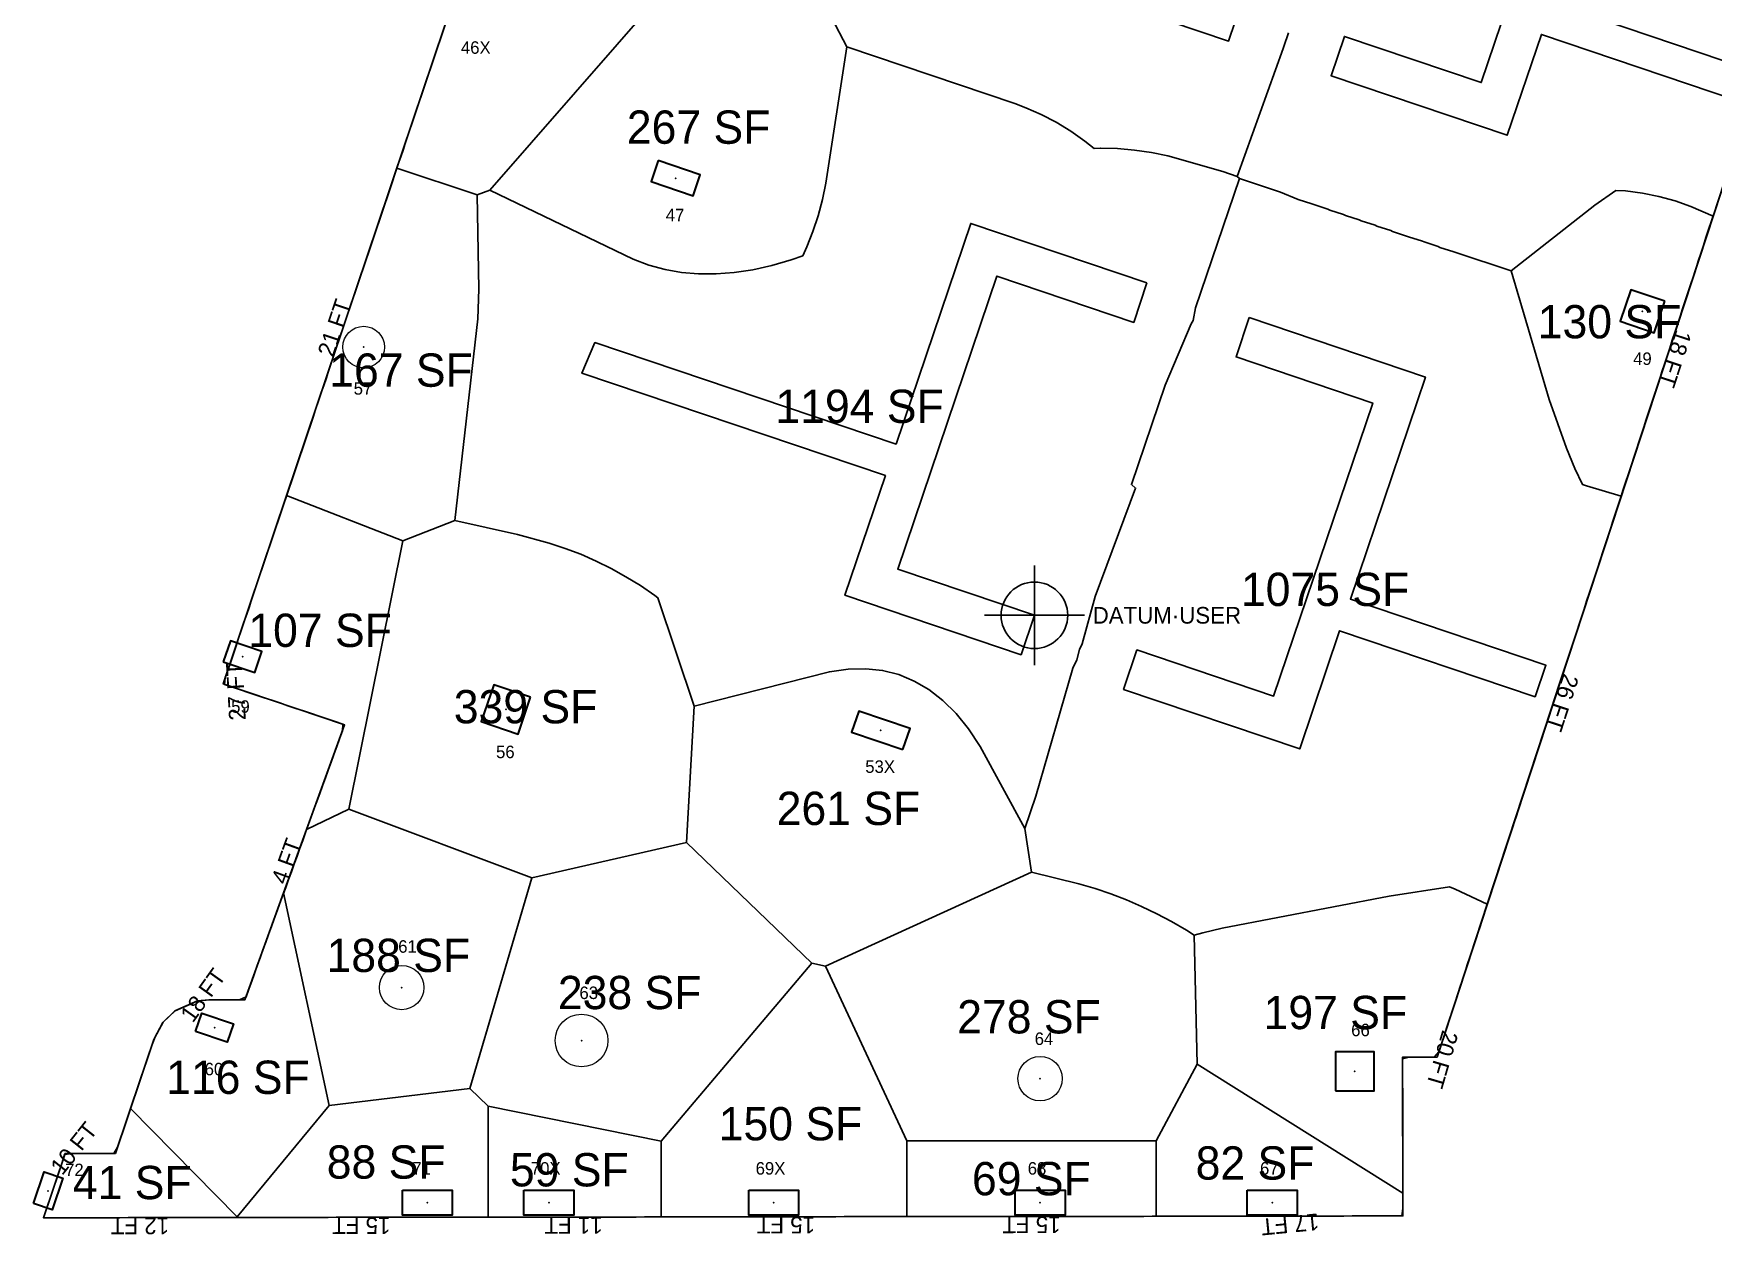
# Model space of a CAD drawing. Header units: metres. Extents: x 29 to 12657, y -13 to 49076.
# Drawn here: x 10451 to 11661, y 2986 to 3853 of the extents above; entities that cross this region are included whole.
import ezdxf
from ezdxf.enums import TextEntityAlignment as Align

# ---------------------------------------------------------------- set-up
doc = ezdxf.new("R2010")
doc.units = ezdxf.units.M
doc.layers.add('COL-IDEN', color=171, linetype='Continuous', lineweight=30)
doc.layers.add('COLS', color=52, linetype='Continuous', lineweight=20)
for name, color, linetype in [('FLOOR_0_AREA_LABELS', 3, 'Continuous'), ('FLOOR_0_BOUNDARY', 5, 'Continuous'), ('FLOOR_0_COLUMNS', 7, 'Continuous'), ('FLOOR_0_DATUM', 4, 'Continuous'), ('FLOOR_0_FASCADE_COLUMNS', 30, 'Continuous'), ('FLOOR_0_FASCADE_WALLS', 4, 'Continuous'), ('FLOOR_0_LARGE_TRIBUTARY', 6, 'Continuous'), ('FLOOR_0_TRIBUTARY_COL_1', 2, 'Continuous'), ('FLOOR_0_TRIBUTARY_COL_11', 2, 'Continuous'), ('FLOOR_0_TRIBUTARY_COL_14', 2, 'Continuous'), ('FLOOR_0_TRIBUTARY_COL_15', 2, 'Continuous'), ('FLOOR_0_TRIBUTARY_COL_16', 2, 'Continuous'), ('FLOOR_0_TRIBUTARY_COL_17', 2, 'Continuous'), ('FLOOR_0_TRIBUTARY_COL_18', 2, 'Continuous'), ('FLOOR_0_TRIBUTARY_COL_22', 2, 'Continuous'), ('FLOOR_0_TRIBUTARY_COL_24', 2, 'Continuous'), ('FLOOR_0_TRIBUTARY_COL_3', 2, 'Continuous'), ('FLOOR_0_TRIBUTARY_COL_4', 2, 'Continuous'), ('FLOOR_0_TRIBUTARY_COL_46', 2, 'Continuous'), ('FLOOR_0_TRIBUTARY_COL_47', 2, 'Continuous'), ('FLOOR_0_TRIBUTARY_COL_48', 2, 'Continuous'), ('FLOOR_0_TRIBUTARY_COL_49', 2, 'Continuous'), ('FLOOR_0_TRIBUTARY_COL_5', 2, 'Continuous'), ('FLOOR_0_TRIBUTARY_COL_52', 2, 'Continuous'), ('FLOOR_0_TRIBUTARY_COL_6', 2, 'Continuous'), ('FLOOR_0_WALL_TRIBUTARY_61', 1, 'Continuous'), ('FLOOR_0_WALL_TRIBUTARY_62', 1, 'Continuous'), ('FLOOR_0_WALL_TRIBUTARY_63', 1, 'Continuous'), ('FLOOR_0_WALL_TRIBUTARY_64', 1, 'Continuous'), ('SLAB-RESIDENTIAL', 6, 'Continuous'), ('WALL', 4, 'Continuous')]:
    doc.layers.add(name, color=color, linetype=linetype)

msp = doc.modelspace()

# ---------------------------------------------------------------- linework, layer by layer
at = {"layer": 'COLS', "lineweight": 30}
for points in [[(10900.8, 3761), (10895.7, 3745.8), (10926, 3735.6), (10931.2, 3750.7)], [(11626.4, 3659.5), (11601.8, 3667.8), (11594.1, 3645.1), (11618.7, 3636.7)], [(10587.4, 3399.5), (10610.2, 3391.8), (10615.3, 3407), (10592.6, 3414.7)], [(10808.9, 3374), (10782.4, 3383), (10773.4, 3356.5), (10800, 3347.5)], [(11077.2, 3336.3), (11082.4, 3351.5), (11045.4, 3364), (11040.3, 3348.8)], [(10567.5, 3133), (10572, 3146.3), (10594.8, 3138.6), (10590.3, 3125.4)], [(11388.9, 3090.3), (11416.9, 3090.3), (11416.9, 3118.3), (11388.9, 3118.3)], [(10450.7, 3008.9), (10458.4, 3031.7), (10471.7, 3027.2), (10464, 3004.4)], [(10716.5, 3018.5), (10752.5, 3018.5), (10752.5, 3000.5), (10716.5, 3000.5)], [(10804.1, 3018.5), (10840.1, 3018.5), (10840.1, 3000.5), (10804.1, 3000.5)], [(10966.1, 3018.5), (11002.1, 3018.5), (11002.1, 3000.5), (10966.1, 3000.5)], [(11158.1, 3018.5), (11194.1, 3018.5), (11194.1, 3000.5), (11158.1, 3000.5)], [(11325.4, 3018.5), (11361.4, 3018.5), (11361.4, 3000.5), (11325.4, 3000.5)]]:
    msp.add_lwpolyline(points, close=True, dxfattribs=at)
at = {"layer": 'COLS'}
for centre, radius in [((10688.6, 3626.5), 15), ((10716, 3164.7), 16), ((10845.6, 3126.5), 19), ((11176.1, 3099), 16)]:
    msp.add_circle(centre, radius, dxfattribs=at)
at = {"layer": 'FLOOR_0_BOUNDARY'}
msp.add_lwpolyline([(10457.8, 2998.7), (10473.4, 3045.1), (10509.7, 3045.1), (10537.3, 3127.3), (10543.8, 3139.4), (10552.6, 3148), (10568.8, 3155), (10577.1, 3155.9), (10603, 3155.9), (10674.9, 3354.1), (10587.4, 3383.6), (11033.8, 4710.2), (11660.4, 4710.2), (11660.5, 4630.4), (11859, 4630.4), (11990.8, 4707.4), (12018.8, 4709.5), (12634.2, 4710.3), (12635.1, 3914.2), (11724.5, 3914.2), (11462.2, 3114.5), (11437.4, 3114.5), (11437.6, 3000), (10457.8, 2998.7)], close=True, dxfattribs=at)
at = {"layer": 'FLOOR_0_COLUMNS'}
for p in [(10913.4, 3748.3), (11610.2, 3652.3), (10688.6, 3626.5), (10601.4, 3403.3), (10791.2, 3365.2), (11061.3, 3350.1), (10716, 3164.7), (10581.2, 3135.8), (10845.6, 3126.5), (11402.9, 3104.3), (11176.1, 3099), (10461.2, 3018.1), (10734.5, 3009.5), (10822.1, 3009.5), (10984.1, 3009.5), (11176.1, 3009.5), (11343.4, 3009.5)]:
    msp.add_point(p, dxfattribs=at)
at = {"layer": 'FLOOR_0_DATUM'}
for p, q in [((11172, 3397.1), (11172, 3469.1)), ((11136, 3433.1), (11208, 3433.1))]:
    msp.add_line(p, q, dxfattribs=at)
msp.add_circle((11172, 3433.1), 24, dxfattribs=at)
at = {"layer": 'FLOOR_0_FASCADE_COLUMNS'}
for points in [[(10713.3, 3757.9), (10715.3, 3763.6), (10717.2, 3769.3), (10719.1, 3775), (10721, 3780.6), (10722.9, 3786.3), (10724.8, 3792), (10726.7, 3797.7), (10728.6, 3803.4), (10730.6, 3809.1), (10732.5, 3814.8), (10734.4, 3820.5), (10736.3, 3826.1), (10738.2, 3831.8), (10740.1, 3837.5), (10742, 3843.2), (10744, 3848.9), (10745.9, 3854.6)], [(10633, 3519.1), (10634.9, 3524.8), (10636.8, 3530.4), (10638.7, 3536.1), (10640.6, 3541.8), (10642.5, 3547.5), (10644.4, 3553.2), (10646.4, 3558.9), (10648.3, 3564.6), (10650.2, 3570.2), (10652.1, 3575.9), (10654, 3581.6), (10655.9, 3587.3), (10657.8, 3593), (10659.8, 3598.7), (10661.7, 3604.4), (10663.6, 3610.1), (10665.5, 3615.7), (10667.4, 3621.4), (10669.3, 3627.1), (10671.2, 3632.8), (10673.1, 3638.5), (10675.1, 3644.2), (10677, 3649.9), (10678.9, 3655.5), (10680.8, 3661.2), (10682.7, 3666.9), (10684.6, 3672.6), (10686.5, 3678.3), (10688.5, 3684), (10690.4, 3689.7), (10692.3, 3695.3), (10694.2, 3701), (10696.1, 3706.7), (10698, 3712.4), (10699.9, 3718.1), (10701.9, 3723.8), (10703.8, 3729.5), (10705.7, 3735.2), (10707.6, 3740.8), (10709.5, 3746.5), (10711.4, 3752.2), (10713.3, 3757.9)], [(11661.6, 3722.6), (11659.8, 3716.9), (11657.9, 3711.2), (11656, 3705.5), (11654.2, 3699.8), (11652.3, 3694.1), (11650.4, 3688.4), (11648.6, 3682.7), (11646.7, 3677), (11644.8, 3671.3), (11642.9, 3665.6), (11641.1, 3659.9), (11639.2, 3654.2), (11637.3, 3648.5), (11635.5, 3642.8), (11633.6, 3637.1), (11631.7, 3631.4), (11629.9, 3625.7), (11628, 3620), (11626.1, 3614.3), (11624.3, 3608.6), (11622.4, 3602.9), (11620.5, 3597.2), (11618.6, 3591.5), (11616.8, 3585.8), (11614.9, 3580.1), (11613, 3574.4), (11611.2, 3568.7), (11609.3, 3563), (11607.4, 3557.3), (11605.6, 3551.6), (11603.7, 3545.9), (11601.8, 3540.2), (11599.9, 3534.5), (11598.1, 3528.8), (11596.2, 3523.1), (11594.3, 3517.4)], [(10646.7, 3276.4), (10648.7, 3282), (10650.8, 3287.7), (10652.8, 3293.3), (10654.9, 3298.9), (10656.9, 3304.6), (10659, 3310.2), (10661, 3315.9), (10663.1, 3321.5), (10665.1, 3327.1), (10667.1, 3332.8), (10669.2, 3338.4), (10671.2, 3344.1), (10673.3, 3349.7), (10673.7, 3354.6), (10668, 3356.5), (10662.3, 3358.4), (10656.6, 3360.3), (10650.9, 3362.2), (10645.2, 3364.1), (10639.6, 3366), (10633.9, 3367.9), (10628.2, 3369.9), (10622.5, 3371.8), (10616.8, 3373.7), (10611.1, 3375.6), (10605.4, 3377.5), (10599.8, 3379.4), (10594.1, 3381.3), (10588.4, 3383.3), (10588.9, 3388.3), (10590.9, 3394), (10592.8, 3399.6), (10594.7, 3405.3), (10596.6, 3411), (10598.5, 3416.7), (10600.4, 3422.4), (10602.3, 3428.1), (10604.3, 3433.8), (10606.2, 3439.5), (10608.1, 3445.1), (10610, 3450.8), (10611.9, 3456.5), (10613.8, 3462.2), (10615.7, 3467.9), (10617.6, 3473.6), (10619.6, 3479.3), (10621.5, 3484.9), (10623.4, 3490.6), (10625.3, 3496.3), (10627.2, 3502), (10629.1, 3507.7), (10631, 3513.4), (10633, 3519.1)], [(10630.3, 3231.2), (10632.4, 3236.9), (10634.4, 3242.5), (10636.5, 3248.2), (10638.5, 3253.8), (10640.6, 3259.4), (10642.6, 3265.1), (10644.7, 3270.7), (10646.7, 3276.4)], [(10520.8, 3078.1), (10522.7, 3083.8), (10524.6, 3089.5), (10526.5, 3095.2), (10528.4, 3100.8), (10530.4, 3106.5), (10532.3, 3112.2), (10534.2, 3117.9), (10536.1, 3123.6), (10538.3, 3129.1), (10541.1, 3134.4), (10544.1, 3139.7), (10548.4, 3143.8), (10552.7, 3148), (10558.2, 3150.4), (10563.7, 3152.8), (10569.2, 3155.1), (10575.2, 3155.7), (10581.2, 3155.9), (10587.2, 3155.9), (10593.2, 3155.9), (10599.2, 3155.9), (10603.8, 3157.9), (10605.8, 3163.5), (10607.9, 3169.2), (10609.9, 3174.8), (10611.9, 3180.5), (10614, 3186.1), (10616, 3191.8), (10618.1, 3197.4), (10620.1, 3203), (10622.2, 3208.7), (10624.2, 3214.3), (10626.3, 3220), (10628.3, 3225.6), (10630.3, 3231.2)], [(11499, 3226.6), (11497.1, 3220.9), (11495.3, 3215.2), (11493.4, 3209.5), (11491.5, 3203.8), (11489.6, 3198.1), (11487.8, 3192.4), (11485.9, 3186.7), (11484, 3181), (11482.2, 3175.3), (11480.3, 3169.6), (11478.4, 3163.9), (11476.6, 3158.2), (11474.7, 3152.5), (11472.8, 3146.8), (11470.9, 3141.1), (11469.1, 3135.4), (11467.2, 3129.7), (11465.3, 3124), (11463.5, 3118.3), (11460.2, 3114.5), (11454.2, 3114.5), (11448.2, 3114.5), (11442.2, 3114.5), (11437.4, 3113.3), (11437.4, 3107.3), (11437.4, 3101.3), (11437.4, 3095.3), (11437.5, 3089.3), (11437.5, 3083.3), (11437.5, 3077.3), (11437.5, 3071.3), (11437.5, 3065.3), (11437.5, 3059.3), (11437.5, 3053.3), (11437.5, 3047.3), (11437.6, 3041.3), (11437.6, 3035.3), (11437.6, 3029.3), (11437.6, 3023.3), (11437.6, 3017.3)], [(10457.8, 2998.7), (10459.7, 3004.4), (10461.6, 3010), (10463.6, 3015.7), (10465.5, 3021.4), (10467.4, 3027.1), (10469.3, 3032.8), (10471.2, 3038.5), (10473.1, 3044.2), (10478.5, 3045.1), (10484.5, 3045.1), (10490.5, 3045.1), (10496.5, 3045.1), (10502.5, 3045.1), (10508.5, 3045.1), (10511.2, 3049.7), (10513.1, 3055.3), (10515, 3061), (10517, 3066.7), (10518.9, 3072.4), (10520.8, 3078.1)], [(11437.6, 3017.3), (11437.6, 3011.3), (11437.6, 3005.3), (11436.9, 3000), (11430.9, 3000), (11424.9, 3000), (11418.9, 3000), (11412.9, 3000), (11406.9, 3000), (11400.9, 3000), (11394.9, 2999.9), (11388.9, 2999.9), (11382.9, 2999.9), (11376.9, 2999.9), (11370.9, 2999.9), (11364.9, 2999.9), (11358.9, 2999.9), (11352.9, 2999.9), (11346.9, 2999.9), (11340.9, 2999.9), (11334.9, 2999.9), (11328.9, 2999.9), (11322.9, 2999.8), (11316.9, 2999.8), (11310.9, 2999.8), (11304.9, 2999.8), (11298.9, 2999.8), (11292.9, 2999.8), (11286.9, 2999.8), (11280.9, 2999.8), (11274.9, 2999.8), (11268.9, 2999.8), (11262.9, 2999.8), (11256.9, 2999.8)], [(10596.9, 2998.9), (10590.9, 2998.8), (10584.9, 2998.8), (10578.9, 2998.8), (10572.9, 2998.8), (10566.9, 2998.8), (10560.9, 2998.8), (10554.9, 2998.8), (10548.9, 2998.8), (10542.9, 2998.8), (10536.9, 2998.8), (10530.9, 2998.8), (10524.9, 2998.8), (10518.9, 2998.8), (10512.9, 2998.7), (10506.9, 2998.7), (10500.9, 2998.7), (10494.9, 2998.7), (10488.9, 2998.7), (10482.9, 2998.7), (10476.9, 2998.7), (10470.9, 2998.7), (10464.9, 2998.7), (10458.9, 2998.7), (10457.8, 2998.7)], [(10776.9, 2999.1), (10770.9, 2999.1), (10764.9, 2999.1), (10758.9, 2999.1), (10752.9, 2999.1), (10746.9, 2999.1), (10740.9, 2999.1), (10734.9, 2999), (10728.9, 2999), (10722.9, 2999), (10716.9, 2999), (10710.9, 2999), (10704.9, 2999), (10698.9, 2999), (10692.9, 2999), (10686.9, 2999), (10680.9, 2999), (10674.9, 2999), (10668.9, 2999), (10662.9, 2998.9), (10656.9, 2998.9), (10650.9, 2998.9), (10644.9, 2998.9), (10638.9, 2998.9), (10632.9, 2998.9), (10626.9, 2998.9), (10620.9, 2998.9), (10614.9, 2998.9), (10608.9, 2998.9), (10602.9, 2998.9), (10596.9, 2998.9)], [(10902.9, 2999.3), (10896.9, 2999.3), (10890.9, 2999.3), (10884.9, 2999.2), (10878.9, 2999.2), (10872.9, 2999.2), (10866.9, 2999.2), (10860.9, 2999.2), (10854.9, 2999.2), (10848.9, 2999.2), (10842.9, 2999.2), (10836.9, 2999.2), (10830.9, 2999.2), (10824.9, 2999.2), (10818.9, 2999.2), (10812.9, 2999.2), (10806.9, 2999.1), (10800.9, 2999.1), (10794.9, 2999.1), (10788.9, 2999.1), (10782.9, 2999.1), (10776.9, 2999.1)], [(11082.9, 2999.5), (11076.9, 2999.5), (11070.9, 2999.5), (11064.9, 2999.5), (11058.9, 2999.5), (11052.9, 2999.5), (11046.9, 2999.5), (11040.9, 2999.5), (11034.9, 2999.5), (11028.9, 2999.4), (11022.9, 2999.4), (11016.9, 2999.4), (11010.9, 2999.4), (11004.9, 2999.4), (10998.9, 2999.4), (10992.9, 2999.4), (10986.9, 2999.4), (10980.9, 2999.4), (10974.9, 2999.4), (10968.9, 2999.4), (10962.9, 2999.4), (10956.9, 2999.3), (10950.9, 2999.3), (10944.9, 2999.3), (10938.9, 2999.3), (10932.9, 2999.3), (10926.9, 2999.3), (10920.9, 2999.3), (10914.9, 2999.3), (10908.9, 2999.3), (10902.9, 2999.3)], [(11256.9, 2999.8), (11250.9, 2999.7), (11244.9, 2999.7), (11238.9, 2999.7), (11232.9, 2999.7), (11226.9, 2999.7), (11220.9, 2999.7), (11214.9, 2999.7), (11208.9, 2999.7), (11202.9, 2999.7), (11196.9, 2999.7), (11190.9, 2999.7), (11184.9, 2999.7), (11178.9, 2999.6), (11172.9, 2999.6), (11166.9, 2999.6), (11160.9, 2999.6), (11154.9, 2999.6), (11148.9, 2999.6), (11142.9, 2999.6), (11136.9, 2999.6), (11130.9, 2999.6), (11124.9, 2999.6), (11118.9, 2999.6), (11112.9, 2999.6), (11106.9, 2999.6), (11100.9, 2999.5), (11094.9, 2999.5), (11088.9, 2999.5), (11082.9, 2999.5)]]:
    msp.add_lwpolyline(points, dxfattribs=at)
at = {"layer": 'FLOOR_0_FASCADE_WALLS'}
msp.add_lwpolyline([(11594.3, 3517.4), (11592.5, 3511.7), (11590.6, 3506), (11588.7, 3500.3), (11586.9, 3494.5), (11585, 3488.8), (11583.1, 3483.1), (11581.3, 3477.4), (11579.4, 3471.7), (11577.5, 3466), (11575.6, 3460.3), (11573.8, 3454.6), (11571.9, 3448.9), (11570, 3443.2), (11568.2, 3437.5), (11566.3, 3431.8), (11564.4, 3426.1), (11562.6, 3420.4), (11560.7, 3414.7), (11558.8, 3409), (11556.9, 3403.3), (11555.1, 3397.6), (11553.2, 3391.9), (11551.3, 3386.2), (11549.5, 3380.5), (11547.6, 3374.8), (11545.7, 3369.1), (11543.9, 3363.4), (11542, 3357.7), (11540.1, 3352), (11538.3, 3346.3), (11536.4, 3340.6), (11534.5, 3334.9), (11532.6, 3329.2), (11530.8, 3323.5), (11528.9, 3317.8), (11527, 3312.1), (11525.2, 3306.4), (11523.3, 3300.7), (11521.4, 3295), (11519.6, 3289.3), (11517.7, 3283.6), (11515.8, 3277.9), (11513.9, 3272.2), (11512.1, 3266.5), (11510.2, 3260.8), (11508.3, 3255.1), (11506.5, 3249.4), (11504.6, 3243.7), (11502.7, 3238), (11500.9, 3232.3), (11499, 3226.6)], dxfattribs=at)
at = {"layer": 'FLOOR_0_LARGE_TRIBUTARY'}
for points in [[(10895.9, 3969.2), (10933.1, 3915.6), (10779.5, 3739.6), (10770.5, 3736.4), (10712.5, 3755.5), (10793.9, 3997.2), (10895.9, 3969.2)], [(10779.5, 3739.6), (10933.1, 3915.6), (11015.1, 3884.5), (11036.7, 3843), (11021.7, 3744.7), (11019.2, 3732.8), (11016.1, 3721.2), (11012.3, 3709.8), (11007.9, 3698.7), (11005, 3692.4), (10996.8, 3689.5), (10982.8, 3685.4), (10969.1, 3682.3), (10955.7, 3680.2), (10942.7, 3679.2), (10930, 3679.2), (10917.7, 3680.3), (10905.8, 3682.4), (10894.2, 3685.6), (10882.9, 3689.8), (10779.5, 3739.6)], [(10898.4, 3447.4), (10888.1, 3454.5), (10877.6, 3460.9), (10867, 3466.9), (10856.1, 3472.2), (10845.1, 3477.1), (10833.8, 3481.3), (10822.4, 3485), (10799.4, 3491.3), (10754.3, 3501.5), (10770.8, 3646.9), (10771.7, 3668.2), (10770.5, 3736.4), (10779.5, 3739.6), (10882.9, 3689.8), (10894.2, 3685.6), (10905.8, 3682.4), (10917.7, 3680.3), (10930, 3679.2), (10942.7, 3679.2), (10955.7, 3680.2), (10969.1, 3682.3), (10982.8, 3685.4), (10996.8, 3689.5), (11005, 3692.4), (11007.9, 3698.7), (11012.3, 3709.8), (11016.1, 3721.2), (11019.2, 3732.8), (11021.7, 3744.7), (11036.7, 3843), (11157.9, 3802.1), (11165.9, 3799.1), (11176.9, 3794.2), (11187.6, 3788.6), (11198.2, 3782.2), (11208.4, 3775.1), (11215.1, 3769.8), (11219.4, 3770), (11231.9, 3769.7), (11244.2, 3768.6), (11256.3, 3766.8), (11268.1, 3764.3), (11307.7, 3753), (11318.2, 3749.4), (11319.7, 3748.1), (11288.1, 3654.8), (11286.5, 3645.6), (11285, 3643.2), (11266.2, 3599), (11241.9, 3527.3), (11244.9, 3524.8), (11215.9, 3446.6), (11206.4, 3412.5), (11204.6, 3408.5), (11202.6, 3401.1), (11199.8, 3394.9), (11173.1, 3302.6), (11165.2, 3279.3), (11132.8, 3338.5), (11124.4, 3351.2), (11115.5, 3362.3), (11106, 3371.7), (11096, 3379.5), (11085.4, 3385.7), (11074.3, 3390.3), (11062.6, 3393.3), (11050.4, 3394.6), (11037.7, 3394.3), (11024.3, 3392.4), (10926.8, 3367.5), (10900.7, 3445.8), (10898.4, 3447.4)], [(10770.5, 3736.4), (10771.7, 3668.2), (10770.8, 3646.9), (10754.3, 3501.5), (10716.8, 3486.8), (10633.1, 3519.5), (10712.5, 3755.5), (10770.5, 3736.4)], [(11287.1, 3202.4), (11281.5, 3206), (11270.9, 3212.2), (11260.2, 3217.9), (11249.3, 3223.2), (11238.3, 3228), (11227, 3232.3), (11215.7, 3236.1), (11204.1, 3239.5), (11169.8, 3247.9), (11165.2, 3279.3), (11173.1, 3302.6), (11199.8, 3394.9), (11202.6, 3401.1), (11204.6, 3408.5), (11206.4, 3412.5), (11215.9, 3446.6), (11244.9, 3524.8), (11241.9, 3527.3), (11266.2, 3599), (11285, 3643.2), (11286.5, 3645.6), (11288.1, 3654.8), (11319.7, 3748.1), (11349.3, 3738.1), (11362, 3733), (11372, 3729.7), (11373.4, 3729.2), (11383.4, 3725.9), (11384.8, 3725.3), (11394.8, 3722), (11396.1, 3721.5), (11406.1, 3718.2), (11407.5, 3717.6), (11417.5, 3714.3), (11418.9, 3713.8), (11428.9, 3710.5), (11430.2, 3709.9), (11440.2, 3706.6), (11441.6, 3706.1), (11451.6, 3702.8), (11453, 3702.3), (11463, 3699), (11464.3, 3698.4), (11474.3, 3695.1), (11475.7, 3694.6), (11515.6, 3681.4), (11543, 3588.6), (11555.4, 3553.7), (11561.6, 3538.9), (11567, 3527.5), (11569.8, 3526.5), (11594.8, 3518.9), (11562.7, 3420.8), (11550.3, 3383.1), (11544.5, 3365.4), (11498.4, 3224.9), (11475.3, 3235.7), (11471.2, 3237.3), (11427.7, 3230.5), (11307.3, 3207.4), (11293.5, 3204.2), (11287.1, 3202.4)], [(11567, 3527.5), (11561.6, 3538.9), (11555.4, 3553.7), (11543, 3588.6), (11515.6, 3681.4), (11575.8, 3728.9), (11591, 3739.5), (11598.1, 3739.1), (11610.2, 3737.5), (11622.1, 3735.2), (11633.7, 3732), (11645, 3727.9), (11661.1, 3720.9), (11594.8, 3518.9), (11569.8, 3526.5), (11567, 3527.5)], [(10716.8, 3486.8), (10678, 3293.3), (10647.5, 3278.6), (10674.9, 3354.1), (10587.4, 3383.6), (10633.1, 3519.5), (10716.8, 3486.8)], [(10678, 3293.3), (10716.8, 3486.8), (10754.3, 3501.5), (10799.4, 3491.3), (10822.4, 3485), (10833.8, 3481.3), (10845.1, 3477.1), (10856.1, 3472.2), (10867, 3466.9), (10877.6, 3460.9), (10888.1, 3454.5), (10898.4, 3447.4), (10900.7, 3445.8), (10926.8, 3367.5), (10921.3, 3269.3), (10809.8, 3243.9), (10678, 3293.3)], [(10926.8, 3367.5), (11024.3, 3392.4), (11037.7, 3394.3), (11050.4, 3394.6), (11062.6, 3393.3), (11074.3, 3390.3), (11085.4, 3385.7), (11096, 3379.5), (11106, 3371.7), (11115.5, 3362.3), (11124.4, 3351.2), (11132.8, 3338.5), (11165.2, 3279.3), (11169.8, 3247.9), (11021.4, 3180.1), (11011.5, 3182.3), (10921.3, 3269.3), (10926.8, 3367.5)], [(10678, 3293.3), (10809.8, 3243.9), (10765, 3091.8), (10663.7, 3079.7), (10630.9, 3232.9), (10647.5, 3278.6), (10678, 3293.3)], [(10921.3, 3269.3), (11011.5, 3182.3), (10903.1, 3054), (10778.3, 3079.2), (10765, 3091.8), (10809.8, 3243.9), (10921.3, 3269.3)], [(11021.4, 3180.1), (11169.8, 3247.9), (11204.1, 3239.5), (11215.7, 3236.1), (11227, 3232.3), (11238.3, 3228), (11249.3, 3223.2), (11260.2, 3217.9), (11270.9, 3212.2), (11281.5, 3206), (11287.1, 3202.4), (11289.3, 3109.5), (11259.7, 3054.2), (11080.1, 3054.2), (11021.4, 3180.1)], [(10520.6, 3077.5), (10537.3, 3127.3), (10543.8, 3139.4), (10552.6, 3148), (10568.8, 3155), (10577.1, 3155.9), (10603, 3155.9), (10630.9, 3232.9), (10663.7, 3079.7), (10597.4, 2999.3), (10520.6, 3077.5)], [(11293.5, 3204.2), (11307.3, 3207.4), (11427.7, 3230.5), (11471.2, 3237.3), (11475.3, 3235.7), (11498.4, 3224.9), (11462.2, 3114.5), (11437.4, 3114.5), (11437.6, 3016.4), (11289.3, 3109.5), (11287.1, 3202.4), (11293.5, 3204.2)], [(10903.1, 3054), (11011.5, 3182.3), (11021.4, 3180.1), (11080.1, 3054.2), (11080.1, 2999.5), (10903.1, 2999.3), (10903.1, 3054)], [(11259.7, 3054.2), (11289.3, 3109.5), (11437.6, 3016.4), (11437.6, 3000), (11259.7, 2999.8), (11259.7, 3054.2)], [(10597.4, 2999.3), (10663.7, 3079.7), (10765, 3091.8), (10778.3, 3079.2), (10778.3, 2999.1), (10597.4, 2998.9), (10597.4, 2999.3)], [(10597.4, 2999.3), (10597.4, 2998.9), (10457.8, 2998.7), (10473.4, 3045.1), (10509.7, 3045.1), (10520.6, 3077.5), (10597.4, 2999.3)], [(10778.3, 3079.2), (10903.1, 3054), (10903.1, 2999.3), (10778.3, 2999.1), (10778.3, 3079.2)], [(11080.1, 3054.2), (11259.7, 3054.2), (11259.7, 2999.8), (11080.1, 2999.5), (11080.1, 3054.2)]]:
    msp.add_lwpolyline(points, close=True, dxfattribs=at)
for points in [[(11355.2, 3853), (11351.7, 3843.2), (11351.4, 3841.7), (11318.2, 3749.4), (11307.7, 3753), (11268.1, 3764.3), (11256.3, 3766.8), (11244.2, 3768.6), (11231.9, 3769.7), (11219.4, 3770), (11219.4, 3770), (11215.1, 3769.8), (11208.4, 3775.1), (11198.2, 3782.2), (11187.6, 3788.6), (11176.9, 3794.2), (11165.9, 3799.1), (11157.9, 3802.1), (11036.7, 3843), (11015.1, 3884.5)], [(11688.8, 3805.5), (11661.1, 3720.9), (11645, 3727.9), (11633.7, 3732), (11622.1, 3735.2), (11610.2, 3737.5), (11598.1, 3739.1), (11591, 3739.5), (11575.8, 3728.9), (11515.6, 3681.4), (11475.7, 3694.6), (11474.3, 3695.1), (11464.3, 3698.4), (11463, 3699), (11453, 3702.3), (11453, 3702.3), (11451.6, 3702.8), (11441.6, 3706.1), (11440.2, 3706.6), (11430.2, 3709.9), (11428.9, 3710.5), (11418.9, 3713.8), (11417.5, 3714.3), (11407.5, 3717.6), (11406.1, 3718.2), (11396.1, 3721.5), (11394.8, 3722), (11384.8, 3725.3), (11383.4, 3725.9), (11373.4, 3729.2), (11372, 3729.7), (11362, 3733), (11349.3, 3738.1), (11319.7, 3748.1), (11318.2, 3749.4), (11351.4, 3841.7), (11351.7, 3843.2), (11355.2, 3853)]]:
    msp.add_lwpolyline(points, dxfattribs=at)
at = {"layer": 'FLOOR_0_TRIBUTARY_COL_1'}
msp.add_lwpolyline([(10716.8, 3486.8), (10678, 3293.3), (10647.5, 3278.6), (10674.9, 3354.1), (10587.4, 3383.6), (10633.1, 3519.5), (10716.8, 3486.8)], close=True, dxfattribs=at)
at = {"layer": 'FLOOR_0_TRIBUTARY_COL_11'}
msp.add_lwpolyline([(11567, 3527.5), (11561.6, 3538.9), (11555.4, 3553.7), (11543, 3588.6), (11515.6, 3681.4), (11575.8, 3728.9), (11591, 3739.5), (11598.1, 3739.1), (11610.2, 3737.5), (11622.1, 3735.2), (11633.7, 3732), (11645, 3727.9), (11661.1, 3720.9), (11594.8, 3518.9), (11569.8, 3526.5), (11567, 3527.5)], close=True, dxfattribs=at)
at = {"layer": 'FLOOR_0_TRIBUTARY_COL_14'}
msp.add_lwpolyline([(11259.7, 3054.2), (11289.3, 3109.5), (11437.6, 3016.4), (11437.6, 3000), (11259.7, 2999.8), (11259.7, 3054.2)], close=True, dxfattribs=at)
at = {"layer": 'FLOOR_0_TRIBUTARY_COL_15'}
msp.add_lwpolyline([(10597.4, 2999.3), (10663.7, 3079.7), (10765, 3091.8), (10778.3, 3079.2), (10778.3, 2999.1), (10597.4, 2998.9), (10597.4, 2999.3)], close=True, dxfattribs=at)
at = {"layer": 'FLOOR_0_TRIBUTARY_COL_16'}
msp.add_lwpolyline([(11080.1, 3054.2), (11259.7, 3054.2), (11259.7, 2999.8), (11080.1, 2999.5), (11080.1, 3054.2)], close=True, dxfattribs=at)
at = {"layer": 'FLOOR_0_TRIBUTARY_COL_17'}
msp.add_lwpolyline([(10903.1, 3054), (11011.5, 3182.3), (11021.4, 3180.1), (11080.1, 3054.2), (11080.1, 2999.5), (10903.1, 2999.3), (10903.1, 3054)], close=True, dxfattribs=at)
at = {"layer": 'FLOOR_0_TRIBUTARY_COL_18'}
msp.add_lwpolyline([(10778.3, 3079.2), (10903.1, 3054), (10903.1, 2999.3), (10778.3, 2999.1), (10778.3, 3079.2)], close=True, dxfattribs=at)
at = {"layer": 'FLOOR_0_TRIBUTARY_COL_22'}
msp.add_lwpolyline([(10520.6, 3077.5), (10537.3, 3127.3), (10543.8, 3139.4), (10552.6, 3148), (10568.8, 3155), (10577.1, 3155.9), (10603, 3155.9), (10630.9, 3232.9), (10663.7, 3079.7), (10597.4, 2999.3), (10520.6, 3077.5)], close=True, dxfattribs=at)
at = {"layer": 'FLOOR_0_TRIBUTARY_COL_24'}
msp.add_lwpolyline([(10678, 3293.3), (10716.8, 3486.8), (10754.3, 3501.5), (10799.4, 3491.3), (10822.4, 3485), (10833.8, 3481.3), (10845.1, 3477.1), (10856.1, 3472.2), (10867, 3466.9), (10877.6, 3460.9), (10888.1, 3454.5), (10898.4, 3447.4), (10900.7, 3445.8), (10926.8, 3367.5), (10921.3, 3269.3), (10809.8, 3243.9), (10678, 3293.3)], close=True, dxfattribs=at)
at = {"layer": 'FLOOR_0_TRIBUTARY_COL_3'}
msp.add_lwpolyline([(10779.5, 3739.6), (10933.1, 3915.6), (11015.1, 3884.5), (11036.7, 3843), (11021.7, 3744.7), (11019.2, 3732.8), (11016.1, 3721.2), (11012.3, 3709.8), (11007.9, 3698.7), (11005, 3692.4), (10996.8, 3689.5), (10982.8, 3685.4), (10969.1, 3682.3), (10955.7, 3680.2), (10942.7, 3679.2), (10930, 3679.2), (10917.7, 3680.3), (10905.8, 3682.4), (10894.2, 3685.6), (10882.9, 3689.8), (10779.5, 3739.6)], close=True, dxfattribs=at)
at = {"layer": 'FLOOR_0_TRIBUTARY_COL_4'}
msp.add_lwpolyline([(10926.8, 3367.5), (11024.3, 3392.4), (11037.7, 3394.3), (11050.4, 3394.6), (11062.6, 3393.3), (11074.3, 3390.3), (11085.4, 3385.7), (11096, 3379.5), (11106, 3371.7), (11115.5, 3362.3), (11124.4, 3351.2), (11132.8, 3338.5), (11165.2, 3279.3), (11169.8, 3247.9), (11021.4, 3180.1), (11011.5, 3182.3), (10921.3, 3269.3), (10926.8, 3367.5)], close=True, dxfattribs=at)
at = {"layer": 'FLOOR_0_TRIBUTARY_COL_46'}
msp.add_lwpolyline([(10678, 3293.3), (10809.8, 3243.9), (10765, 3091.8), (10663.7, 3079.7), (10630.9, 3232.9), (10647.5, 3278.6), (10678, 3293.3)], close=True, dxfattribs=at)
at = {"layer": 'FLOOR_0_TRIBUTARY_COL_47'}
msp.add_lwpolyline([(10921.3, 3269.3), (11011.5, 3182.3), (10903.1, 3054), (10778.3, 3079.2), (10765, 3091.8), (10809.8, 3243.9), (10921.3, 3269.3)], close=True, dxfattribs=at)
at = {"layer": 'FLOOR_0_TRIBUTARY_COL_48'}
msp.add_lwpolyline([(11021.4, 3180.1), (11169.8, 3247.9), (11204.1, 3239.5), (11215.7, 3236.1), (11227, 3232.3), (11238.3, 3228), (11249.3, 3223.2), (11260.2, 3217.9), (11270.9, 3212.2), (11281.5, 3206), (11287.1, 3202.4), (11289.3, 3109.5), (11259.7, 3054.2), (11080.1, 3054.2), (11021.4, 3180.1)], close=True, dxfattribs=at)
at = {"layer": 'FLOOR_0_TRIBUTARY_COL_49'}
msp.add_lwpolyline([(10770.5, 3736.4), (10771.7, 3668.2), (10770.8, 3646.9), (10754.3, 3501.5), (10716.8, 3486.8), (10633.1, 3519.5), (10712.5, 3755.5), (10770.5, 3736.4)], close=True, dxfattribs=at)
at = {"layer": 'FLOOR_0_TRIBUTARY_COL_5'}
msp.add_lwpolyline([(10895.9, 3969.2), (10933.1, 3915.6), (10779.5, 3739.6), (10770.5, 3736.4), (10712.5, 3755.5), (10793.9, 3997.2), (10895.9, 3969.2)], close=True, dxfattribs=at)
at = {"layer": 'FLOOR_0_TRIBUTARY_COL_52'}
msp.add_lwpolyline([(10597.4, 2999.3), (10597.4, 2998.9), (10457.8, 2998.7), (10473.4, 3045.1), (10509.7, 3045.1), (10520.6, 3077.5), (10597.4, 2999.3)], close=True, dxfattribs=at)
at = {"layer": 'FLOOR_0_TRIBUTARY_COL_6'}
msp.add_lwpolyline([(11293.5, 3204.2), (11307.3, 3207.4), (11427.7, 3230.5), (11471.2, 3237.3), (11475.3, 3235.7), (11498.4, 3224.9), (11462.2, 3114.5), (11437.4, 3114.5), (11437.6, 3016.4), (11289.3, 3109.5), (11287.1, 3202.4), (11293.5, 3204.2)], close=True, dxfattribs=at)
at = {"layer": 'FLOOR_0_WALL_TRIBUTARY_61'}
msp.add_lwpolyline([(11688.8, 3805.5), (11661.1, 3720.9), (11645, 3727.9), (11633.7, 3732), (11622.1, 3735.2), (11610.2, 3737.5), (11598.1, 3739.1), (11591, 3739.5), (11575.8, 3728.9), (11515.6, 3681.4), (11475.7, 3694.6), (11474.3, 3695.1), (11464.3, 3698.4), (11463, 3699), (11453, 3702.3), (11453, 3702.3), (11451.6, 3702.8), (11441.6, 3706.1), (11440.2, 3706.6), (11430.2, 3709.9), (11428.9, 3710.5), (11418.9, 3713.8), (11417.5, 3714.3), (11407.5, 3717.6), (11406.1, 3718.2), (11396.1, 3721.5), (11394.8, 3722), (11384.8, 3725.3), (11383.4, 3725.9), (11373.4, 3729.2), (11372, 3729.7), (11362, 3733), (11349.3, 3738.1), (11319.7, 3748.1), (11318.2, 3749.4), (11351.4, 3841.7), (11351.7, 3843.2), (11355.2, 3853)], dxfattribs=at)
at = {"layer": 'FLOOR_0_WALL_TRIBUTARY_62'}
msp.add_lwpolyline([(11355.2, 3853), (11351.7, 3843.2), (11351.4, 3841.7), (11318.2, 3749.4), (11307.7, 3753), (11268.1, 3764.3), (11256.3, 3766.8), (11244.2, 3768.6), (11231.9, 3769.7), (11219.4, 3770), (11219.4, 3770), (11215.1, 3769.8), (11208.4, 3775.1), (11198.2, 3782.2), (11187.6, 3788.6), (11176.9, 3794.2), (11165.9, 3799.1), (11157.9, 3802.1), (11036.7, 3843), (11015.1, 3884.5)], dxfattribs=at)
at = {"layer": 'FLOOR_0_WALL_TRIBUTARY_63'}
msp.add_lwpolyline([(11287.1, 3202.4), (11281.5, 3206), (11270.9, 3212.2), (11260.2, 3217.9), (11249.3, 3223.2), (11238.3, 3228), (11227, 3232.3), (11215.7, 3236.1), (11204.1, 3239.5), (11169.8, 3247.9), (11165.2, 3279.3), (11173.1, 3302.6), (11199.8, 3394.9), (11202.6, 3401.1), (11204.6, 3408.5), (11206.4, 3412.5), (11215.9, 3446.6), (11244.9, 3524.8), (11241.9, 3527.3), (11266.2, 3599), (11285, 3643.2), (11286.5, 3645.6), (11288.1, 3654.8), (11319.7, 3748.1), (11349.3, 3738.1), (11362, 3733), (11372, 3729.7), (11373.4, 3729.2), (11383.4, 3725.9), (11384.8, 3725.3), (11394.8, 3722), (11396.1, 3721.5), (11406.1, 3718.2), (11407.5, 3717.6), (11417.5, 3714.3), (11418.9, 3713.8), (11428.9, 3710.5), (11430.2, 3709.9), (11440.2, 3706.6), (11441.6, 3706.1), (11451.6, 3702.8), (11453, 3702.3), (11463, 3699), (11464.3, 3698.4), (11474.3, 3695.1), (11475.7, 3694.6), (11515.6, 3681.4), (11543, 3588.6), (11555.4, 3553.7), (11561.6, 3538.9), (11567, 3527.5), (11569.8, 3526.5), (11594.8, 3518.9), (11562.7, 3420.8), (11550.3, 3383.1), (11544.5, 3365.4), (11498.4, 3224.9), (11475.3, 3235.7), (11471.2, 3237.3), (11427.7, 3230.5), (11307.3, 3207.4), (11293.5, 3204.2), (11287.1, 3202.4)], close=True, dxfattribs=at)
at = {"layer": 'FLOOR_0_WALL_TRIBUTARY_64'}
msp.add_lwpolyline([(10898.4, 3447.4), (10888.1, 3454.5), (10877.6, 3460.9), (10867, 3466.9), (10856.1, 3472.2), (10845.1, 3477.1), (10833.8, 3481.3), (10822.4, 3485), (10799.4, 3491.3), (10754.3, 3501.5), (10770.8, 3646.9), (10771.7, 3668.2), (10770.5, 3736.4), (10779.5, 3739.6), (10882.9, 3689.8), (10894.2, 3685.6), (10905.8, 3682.4), (10917.7, 3680.3), (10930, 3679.2), (10942.7, 3679.2), (10955.7, 3680.2), (10969.1, 3682.3), (10982.8, 3685.4), (10996.8, 3689.5), (11005, 3692.4), (11007.9, 3698.7), (11012.3, 3709.8), (11016.1, 3721.2), (11019.2, 3732.8), (11021.7, 3744.7), (11036.7, 3843), (11157.9, 3802.1), (11165.9, 3799.1), (11176.9, 3794.2), (11187.6, 3788.6), (11198.2, 3782.2), (11208.4, 3775.1), (11215.1, 3769.8), (11219.4, 3770), (11231.9, 3769.7), (11244.2, 3768.6), (11256.3, 3766.8), (11268.1, 3764.3), (11307.7, 3753), (11318.2, 3749.4), (11319.7, 3748.1), (11288.1, 3654.8), (11286.5, 3645.6), (11285, 3643.2), (11266.2, 3599), (11241.9, 3527.3), (11244.9, 3524.8), (11215.9, 3446.6), (11206.4, 3412.5), (11204.6, 3408.5), (11202.6, 3401.1), (11199.8, 3394.9), (11173.1, 3302.6), (11165.2, 3279.3), (11132.8, 3338.5), (11124.4, 3351.2), (11115.5, 3362.3), (11106, 3371.7), (11096, 3379.5), (11085.4, 3385.7), (11074.3, 3390.3), (11062.6, 3393.3), (11050.4, 3394.6), (11037.7, 3394.3), (11024.3, 3392.4), (10926.8, 3367.5), (10900.7, 3445.8), (10898.4, 3447.4)], close=True, dxfattribs=at)
at = {"layer": 'SLAB-RESIDENTIAL'}
msp.add_lwpolyline([(10457.8, 2998.7), (10473.4, 3045.1), (10509.7, 3045.1), (10537.3, 3127.3), (10543.8, 3139.4), (10552.6, 3148), (10568.8, 3155), (10577.1, 3155.9), (10603, 3155.9), (10674.9, 3354.1), (10587.4, 3383.6), (11033.8, 4710.2), (11660.4, 4710.2), (11660.5, 4630.4), (11859, 4630.4), (11990.8, 4707.4), (12018.8, 4709.5), (12634.2, 4710.3), (12635.1, 3914.2), (11724.5, 3914.2), (11462.2, 3114.5), (11437.4, 3114.5), (11437.6, 3000)], close=True, dxfattribs=at)
at = {"layer": 'WALL'}
for points in [[(11314.7, 4273.7), (11441.6, 4230.8), (11431.9, 4202.1), (11333.4, 4235.4), (11223, 3908.8), (11321.5, 3875.5), (11311.9, 3847.1), (11185, 3890)], [(11515.5, 4205.8), (11642.5, 4162.9), (11545.1, 3874.7), (11686, 3827.1), (11678.3, 3804.3), (11537.4, 3852), (11512.8, 3779.2), (11385.8, 3822.1), (11395.4, 3850.5), (11494, 3817.2), (11604.4, 4143.8), (11505.8, 4177.1)], [(11253, 3672.8), (11243.6, 3644.3), (11144.9, 3677.7), (11073.5, 3466.4), (11172, 3433.1), (11162.4, 3404.7), (11035.4, 3447.6), (11064.6, 3533.8), (10845.9, 3607.6), (10855.3, 3629.8), (11072.3, 3556.5), (11126.1, 3715.7)], [(11326.9, 3647.8), (11453.8, 3604.9), (11399.7, 3444.8), (11540.6, 3397.1), (11532.9, 3374.4), (11392, 3422), (11363.2, 3336.8), (11236.3, 3379.7), (11245.9, 3408.1), (11344.4, 3374.8), (11415.8, 3586.1), (11317.3, 3619.4)]]:
    msp.add_lwpolyline(points, close=True, dxfattribs=at)

# ---------------------------------------------------------------- texts
at = {"layer": 'COL-IDEN', "char_height": 9, "attachment_point": 1}
for s, insert, width in [('46X', (10758.7, 3847), 26.967), ('47', (10906.3, 3726.2), 16.968), ('49', (11603.5, 3622.6), 16.968), ('57', (10681.4, 3601.2), 16.968), ('59', (10593.1, 3371.8), 16.968), ('56', (10784, 3339.1), 16.968), ('53X', (11050.1, 3328.5), 26.967), ('61', (10713.5, 3198.8), 16.968), ('63', (10844.1, 3165.4), 16.968), ('66', (11400.3, 3138.6), 16.968), ('64', (11172.2, 3132.3), 19.998), ('60', (10574, 3110.4), 16.968), ('71', (10723.7, 3038.8), 16.968), ('70X', (10809.1, 3038.8), 26.967), ('69X', (10971.1, 3038.8), 26.967), ('68', (11167.2, 3038.8), 16.968), ('67', (11334.6, 3038.8), 16.968), ('72', (10473.4, 3037.7), 16.968)]:
    msp.add_mtext(s, dxfattribs=dict(at, insert=insert, width=width))
at = {"layer": 'FLOOR_0_AREA_LABELS'}
for s, p in [('267 SF', (10930, 3785.1)), ('130 SF', (11586.5, 3644.8)), ('167 SF', (10715.5, 3609.9)), ('1194 SF', (11046, 3583.8)), ('1075 SF', (11381.5, 3451.8)), ('107 SF', (10657.2, 3422.3)), ('339 SF', (10805.3, 3367.2)), ('261 SF', (11038, 3293.9)), ('188 SF', (10713.6, 3187.9)), ('238 SF', (10880.3, 3161.1)), ('278 SF', (11168.1, 3143.6)), ('197 SF', (11388.9, 3146.7)), ('116 SF', (10598, 3100)), ('150 SF', (10996.2, 3066.5)), ('88 SF', (10704.8, 3038.9)), ('59 SF', (10836.8, 3033.3)), ('69 SF', (11169.8, 3026.9)), ('82 SF', (11331, 3038.2)), ('41 SF', (10521.8, 3024.1))]:
    msp.add_text(s, height=24, dxfattribs=at).set_placement(p, align=Align.MIDDLE_CENTER)
at = {"layer": 'FLOOR_0_DATUM'}
msp.add_text('DATUM·USER', height=12, dxfattribs=at).set_placement((11214, 3427.1))
at = {"layer": 'FLOOR_0_FASCADE_COLUMNS'}
for s, rotation, p in [('21 FT', 71.3993, (10667.5, 3640.4)), ('18 FT', -108.1553, (11633.7, 3618.1)), ('27 FT', 93.2397, (10596.5, 3378.2)), ('4 FT', 70.0779, (10632.9, 3255.8)), ('18 FT', 54.4215, (10572.8, 3159.2)), ('20 FT', -106.3465, (11466, 3112.8)), ('10 FT', 51.5937, (10479.7, 3048.8)), ('12 FT', -179.9221, (10527.4, 2992.8)), ('15 FT', -179.9221, (10686.9, 2993)), ('11 FT', -179.9221, (10839.9, 2993.2)), ('15 FT', -179.9221, (10992.9, 2993.4)), ('15 FT', -179.9221, (11169.9, 2993.6)), ('17 FT', -174.46, (11356.2, 2993.9))]:
    msp.add_text(s, height=12, rotation=rotation, dxfattribs=at).set_placement(p, align=Align.MIDDLE_CENTER)
at = {"layer": 'FLOOR_0_FASCADE_WALLS'}
msp.add_text('26 FT', height=12, rotation=-108.1553, dxfattribs=at).set_placement((11552.4, 3370.1), align=Align.MIDDLE_CENTER)

doc.saveas('drawing.dxf')
